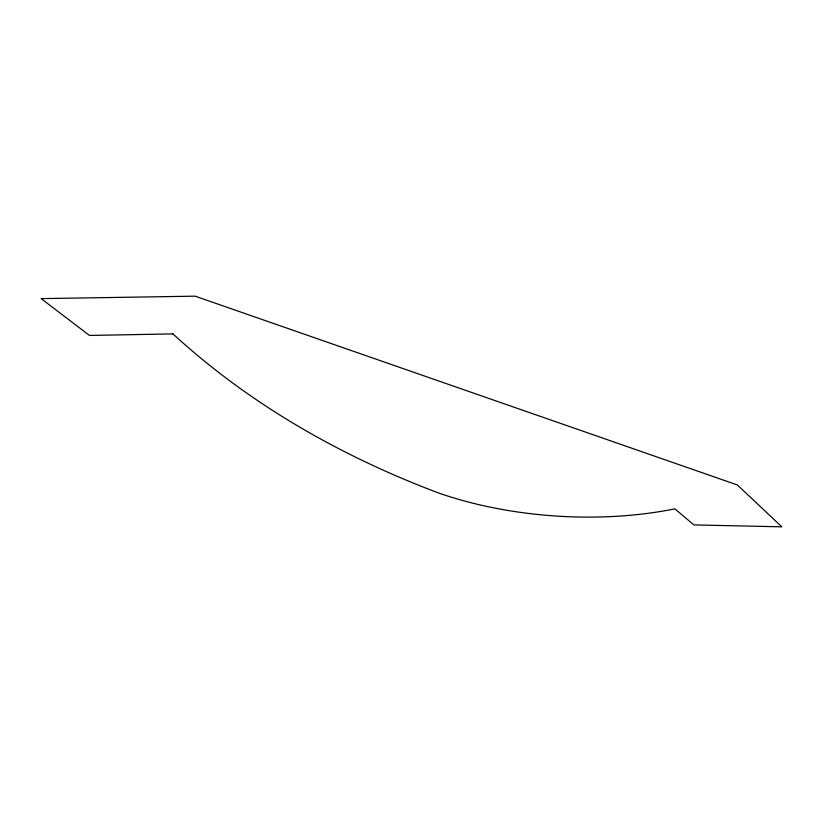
<?xml version="1.0" encoding="UTF-8"?>
<svg xmlns="http://www.w3.org/2000/svg" width="823" height="823" viewBox="0 0 823 823"><rect width="100%" height="100%" fill="white"/><g stroke="black" fill="none" stroke-linecap="round" stroke-linejoin="round"><path stroke-width="1.23" d="M172.953 333.901L89.481 335.445L41.15 298.626L195.113 296.167L737.336 484.953L781.85 526.833L693.861 524.899L674.87 508.851A243.711 120.045 3.7 0 1 439.009 493.152A1681.924 1020.263 -28.4 0 1 172.953 333.901"/></g></svg>
